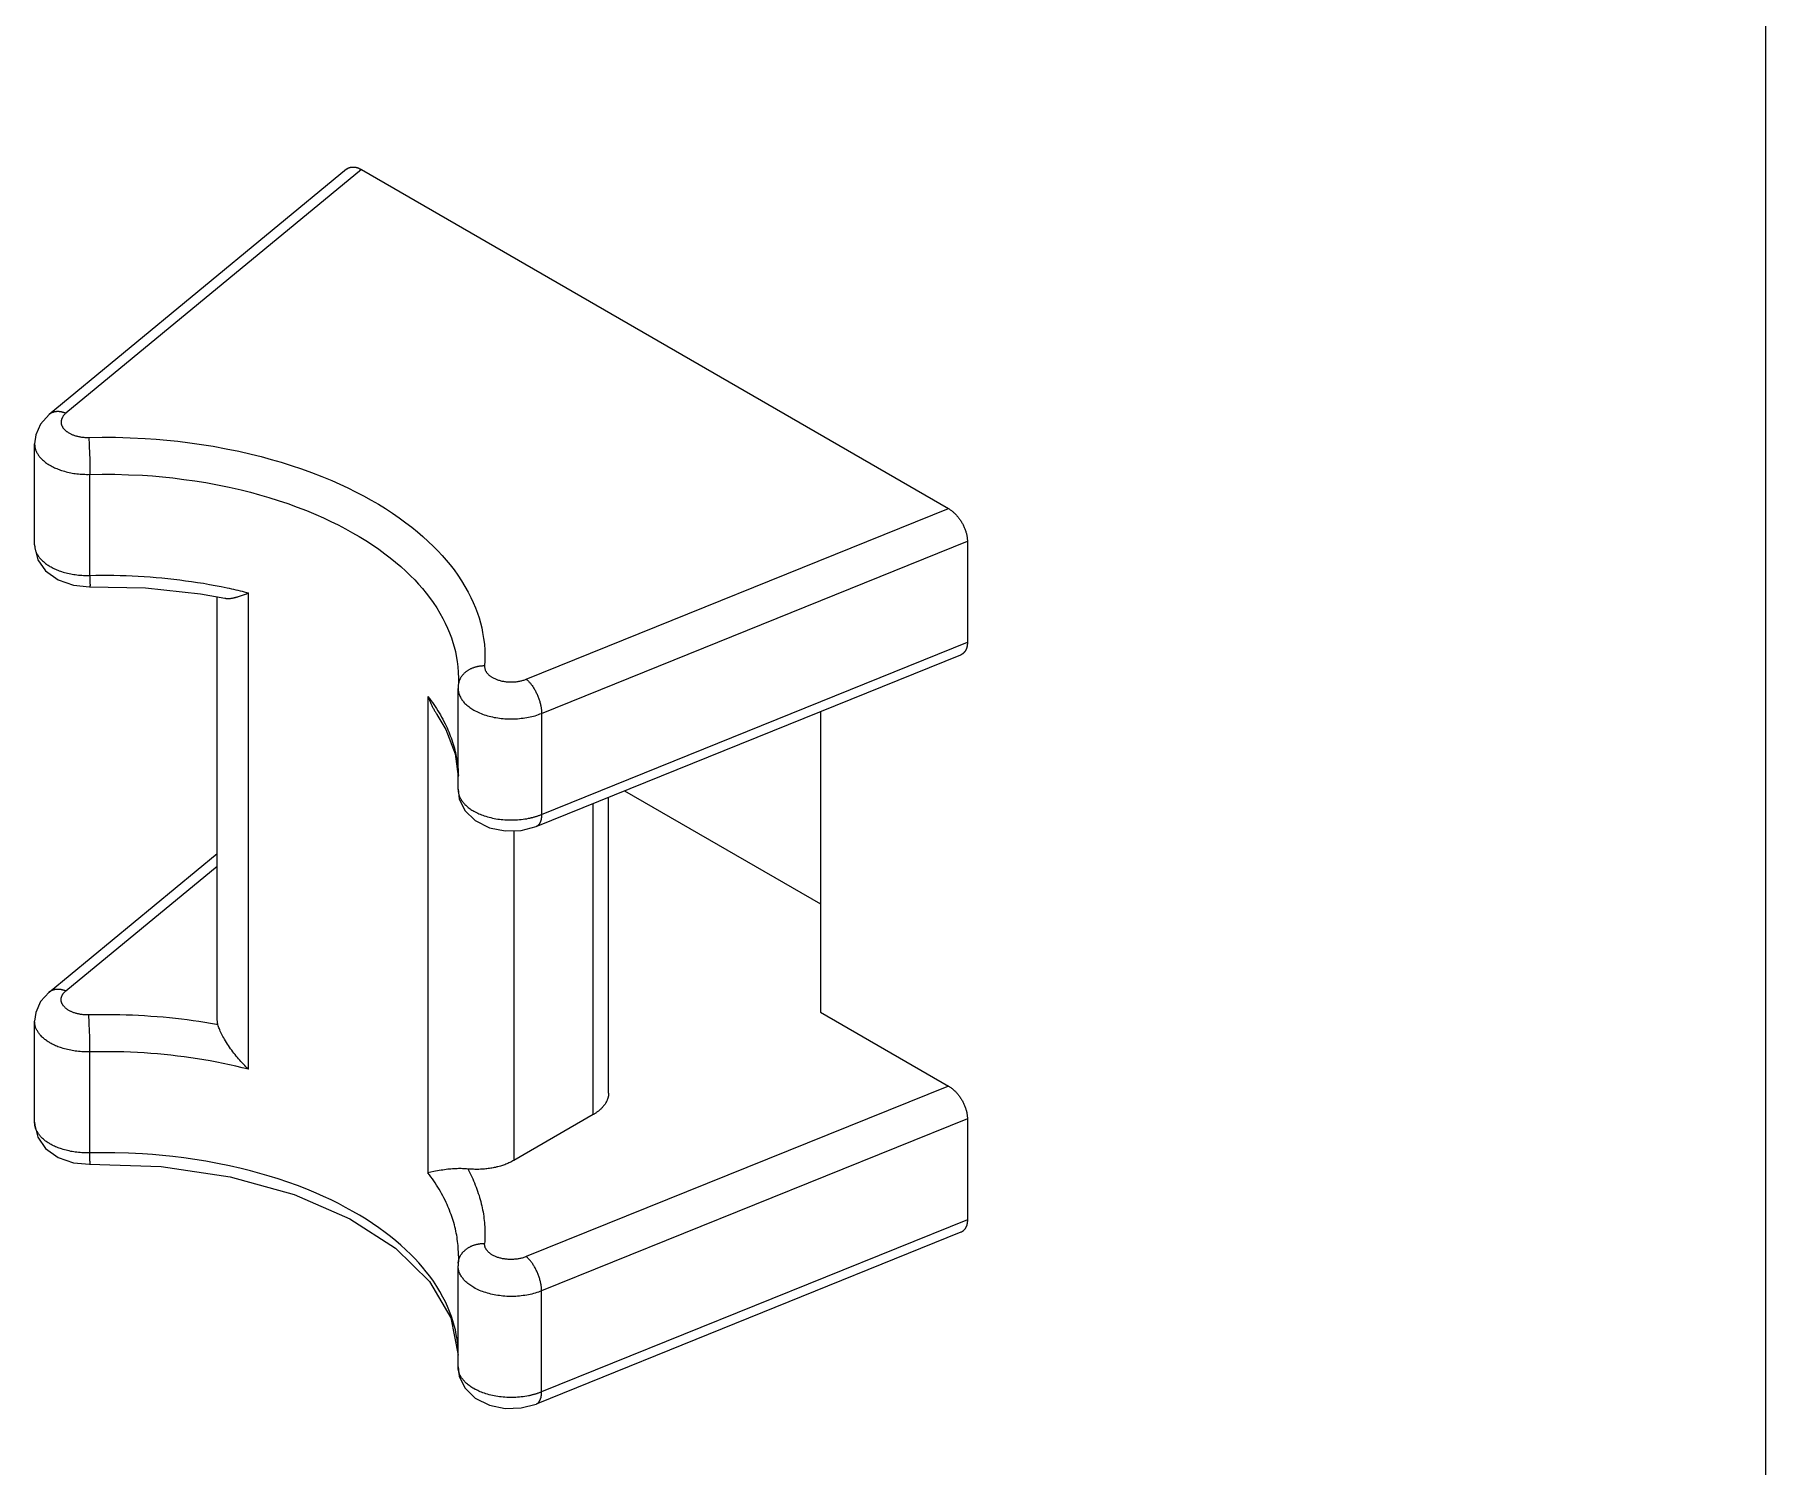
# Model space of a CAD drawing. Header units: inches. Extents: x 67578 to 72421, y -34894 to -31675.
# Drawn here: x 69173.33 to 69204.48, y -33320.59 to -33294.82 of the extents above; entities that cross this region are included whole.
import ezdxf

# ---------------------------------------------------------------- set-up
doc = ezdxf.new("R2010")
doc.units = ezdxf.units.IN
doc.header["$MEASUREMENT"] = 0

# ---------------------------------------------------------------- blocks, each defined once
blk = doc.blocks.new('ET200S')
at = {"lineweight": 0}
for p, q in [((42.288, 50.006), (42.288, -46.749)), ((26.237, 31.668), (22.87, 28.892)), ((26.405, 31.663), (23.061, 28.906)), ((26.405, 31.663), (33.045, 27.829)), ((22.774, 28.785), (22.72, 28.662)), ((22.87, 28.892), (22.774, 28.785)), ((22.72, 28.662), (22.707, 28.562)), ((22.707, 27.418), (22.707, 28.562)), ((23.333, 27.072), (23.333, 28.215)), ((28.27, 25.899), (33.045, 27.829)), ((22.707, 27.419), (22.708, 27.385)), ((28.442, 25.512), (33.26, 27.46)), ((33.26, 27.46), (33.26, 26.316)), ((22.708, 27.385), (22.744, 27.249)), ((22.744, 27.249), (22.832, 27.123)), ((22.832, 27.123), (22.972, 27.021)), ((22.972, 27.021), (23.146, 26.961)), ((23.332, 27.055), (23.331, 27.051)), ((23.331, 27.051), (23.331, 27.045)), ((23.331, 27.045), (23.331, 27.041)), ((23.146, 26.961), (23.327, 26.945)), ((23.327, 26.945), (23.961, 26.933)), ((23.961, 26.933), (24.582, 26.865)), ((24.582, 26.865), (24.86, 26.815)), ((24.772, 22.048), (24.772, 26.831)), ((25.128, 21.486), (25.128, 26.875)), ((28.442, 24.369), (33.26, 26.316)), ((28.383, 24.232), (33.185, 26.174)), ((27.501, 25.853), (27.499, 25.825)), ((27.502, 25.88), (27.501, 25.853)), ((27.502, 25.908), (27.502, 25.88)), ((27.157, 25.704), (27.157, 20.315)), ((27.499, 25.825), (27.498, 25.796)), ((27.498, 24.652), (27.498, 25.795)), ((27.259, 25.501), (27.36, 25.329)), ((31.599, 25.532), (31.599, 22.132)), ((27.36, 25.329), (27.466, 25.053)), ((27.466, 25.053), (27.498, 24.798)), ((27.498, 24.653), (27.512, 24.546)), ((27.512, 24.546), (27.575, 24.414)), ((29.025, 20.973), (29.025, 24.492)), ((29.201, 21.217), (29.201, 24.563)), ((29.382, 24.636), (31.599, 23.357)), ((27.575, 24.414), (27.691, 24.299)), ((27.691, 24.299), (27.852, 24.218)), ((27.852, 24.218), (28.031, 24.182)), ((28.031, 24.182), (28.211, 24.187)), ((28.129, 24.185), (28.129, 20.456)), ((28.211, 24.187), (28.383, 24.232)), ((22.87, 22.36), (24.772, 23.928)), ((23.061, 22.374), (24.772, 23.784)), ((22.87, 22.36), (22.774, 22.253)), ((22.72, 22.13), (22.707, 22.03)), ((22.774, 22.253), (22.72, 22.13)), ((31.599, 22.132), (33.045, 21.297)), ((22.707, 20.886), (22.707, 22.03)), ((24.78, 21.992), (24.764, 21.994)), ((24.78, 21.992), (24.772, 22.048)), ((23.333, 20.54), (23.333, 21.683)), ((33.045, 21.297), (28.27, 19.367)), ((29.025, 20.973), (28.129, 20.456)), ((22.707, 20.887), (22.708, 20.853)), ((22.708, 20.853), (22.744, 20.717)), ((33.26, 20.927), (28.442, 18.98)), ((33.26, 20.927), (33.26, 19.784)), ((22.744, 20.717), (22.832, 20.591)), ((22.832, 20.591), (22.972, 20.489)), ((22.972, 20.489), (23.146, 20.429)), ((23.146, 20.429), (23.327, 20.413)), ((23.327, 20.413), (24.138, 20.387)), ((23.331, 20.519), (23.332, 20.523)), ((23.331, 20.513), (23.331, 20.519)), ((23.331, 20.509), (23.331, 20.513)), ((24.138, 20.387), (24.921, 20.27)), ((24.921, 20.27), (25.643, 20.069)), ((25.643, 20.069), (26.274, 19.794)), ((26.274, 19.794), (26.79, 19.461)), ((33.26, 19.784), (28.442, 17.837)), ((33.185, 19.642), (28.383, 17.7)), ((26.79, 19.461), (27.174, 19.084)), ((27.499, 19.293), (27.498, 19.264)), ((27.498, 18.12), (27.498, 19.263)), ((27.501, 19.321), (27.499, 19.293)), ((27.502, 19.348), (27.501, 19.321)), ((27.502, 19.376), (27.502, 19.348)), ((27.174, 19.084), (27.416, 18.673)), ((27.416, 18.673), (27.498, 18.254)), ((27.498, 18.121), (27.512, 18.014)), ((27.512, 18.014), (27.575, 17.882)), ((27.575, 17.882), (27.691, 17.767)), ((27.691, 17.767), (27.852, 17.686)), ((27.852, 17.686), (28.031, 17.65)), ((28.031, 17.65), (28.211, 17.655)), ((28.211, 17.655), (28.383, 17.7))]:
    blk.add_line(p, q, dxfattribs=at)
for points in [[(26.238, 31.668), (26.24, 31.67), (26.242, 31.672), (26.244, 31.674), (26.247, 31.675), (26.249, 31.677), (26.252, 31.678), (26.254, 31.68), (26.256, 31.681), (26.259, 31.682), (26.261, 31.683), (26.264, 31.684), (26.267, 31.685), (26.269, 31.686), (26.272, 31.687), (26.274, 31.688), (26.277, 31.688), (26.28, 31.689), (26.283, 31.69), (26.285, 31.69), (26.288, 31.691), (26.291, 31.691), (26.294, 31.691), (26.296, 31.692), (26.299, 31.692), (26.302, 31.692), (26.305, 31.692), (26.308, 31.692), (26.31, 31.692), (26.313, 31.692), (26.316, 31.692), (26.319, 31.692), (26.322, 31.692), (26.325, 31.691), (26.329, 31.691), (26.333, 31.69), (26.337, 31.689), (26.341, 31.689), (26.344, 31.688), (26.348, 31.687), (26.352, 31.686), (26.356, 31.685), (26.359, 31.683), (26.363, 31.682), (26.367, 31.681), (26.37, 31.679), (26.374, 31.678), (26.377, 31.676), (26.381, 31.675), (26.384, 31.673), (26.388, 31.672), (26.391, 31.67), (26.395, 31.668), (26.398, 31.666), (26.401, 31.664), (26.405, 31.663)], [(23.061, 28.906), (23.057, 28.907), (23.053, 28.909), (23.049, 28.911), (23.045, 28.912), (23.041, 28.913), (23.037, 28.915), (23.032, 28.916), (23.028, 28.917), (23.024, 28.918), (23.02, 28.919), (23.015, 28.92), (23.011, 28.921), (23.007, 28.922), (23.002, 28.923), (22.998, 28.923), (22.994, 28.924), (22.989, 28.924), (22.985, 28.925), (22.981, 28.925), (22.976, 28.925), (22.972, 28.925), (22.967, 28.925), (22.964, 28.925), (22.96, 28.925), (22.957, 28.925), (22.953, 28.925), (22.95, 28.924), (22.946, 28.924), (22.943, 28.923), (22.94, 28.923), (22.936, 28.922), (22.933, 28.922), (22.929, 28.921), (22.926, 28.92), (22.923, 28.919), (22.919, 28.918), (22.916, 28.917), (22.913, 28.916), (22.909, 28.915), (22.906, 28.914), (22.903, 28.912), (22.9, 28.911), (22.897, 28.909), (22.894, 28.908), (22.891, 28.906), (22.888, 28.904), (22.885, 28.903), (22.882, 28.901), (22.879, 28.899), (22.876, 28.897), (22.873, 28.894), (22.871, 28.892)], [(23.061, 28.906), (23.057, 28.902), (23.053, 28.899), (23.05, 28.895), (23.046, 28.892), (23.042, 28.888), (23.039, 28.884), (23.035, 28.88), (23.032, 28.876), (23.029, 28.872), (23.026, 28.867), (23.023, 28.863), (23.021, 28.859), (23.019, 28.855), (23.017, 28.851), (23.015, 28.847), (23.014, 28.842), (23.012, 28.838), (23.011, 28.834), (23.01, 28.829), (23.009, 28.825), (23.008, 28.82), (23.008, 28.816), (23.007, 28.811), (23.007, 28.807), (23.007, 28.803), (23.007, 28.798), (23.008, 28.794), (23.009, 28.789), (23.009, 28.785), (23.01, 28.781), (23.012, 28.776), (23.013, 28.772), (23.015, 28.768), (23.016, 28.764), (23.018, 28.759), (23.021, 28.755), (23.023, 28.751), (23.026, 28.746), (23.028, 28.742), (23.031, 28.738), (23.034, 28.734), (23.037, 28.731), (23.041, 28.727), (23.044, 28.723), (23.048, 28.719), (23.053, 28.714), (23.058, 28.71), (23.062, 28.706), (23.067, 28.702), (23.072, 28.699), (23.078, 28.695), (23.083, 28.691), (23.088, 28.688), (23.094, 28.685), (23.101, 28.681), (23.108, 28.677), (23.115, 28.674), (23.122, 28.67), (23.13, 28.667), (23.137, 28.664), (23.144, 28.661), (23.152, 28.658), (23.16, 28.656), (23.168, 28.653), (23.177, 28.651), (23.185, 28.648), (23.194, 28.646), (23.202, 28.644), (23.211, 28.642), (23.22, 28.641), (23.228, 28.639), (23.237, 28.638), (23.246, 28.637), (23.255, 28.636), (23.265, 28.635), (23.274, 28.634), (23.283, 28.634), (23.292, 28.634), (23.301, 28.633), (23.311, 28.633)], [(23.311, 28.633), (23.471, 28.636), (23.622, 28.635), (23.79, 28.63), (23.958, 28.622), (24.081, 28.613), (24.204, 28.602), (24.327, 28.59), (24.462, 28.573), (24.595, 28.554), (24.729, 28.533), (24.873, 28.506), (25.016, 28.477), (25.158, 28.444), (25.272, 28.416), (25.385, 28.385), (25.497, 28.352), (25.609, 28.317), (25.725, 28.278), (25.841, 28.236), (25.955, 28.192), (26.069, 28.145), (26.16, 28.105), (26.25, 28.063), (26.339, 28.019), (26.428, 27.973), (26.515, 27.925), (26.596, 27.877), (26.676, 27.828), (26.755, 27.777), (26.832, 27.724), (26.908, 27.669), (26.973, 27.618), (27.038, 27.566), (27.1, 27.513), (27.161, 27.457), (27.221, 27.4), (27.27, 27.35), (27.318, 27.298), (27.364, 27.245), (27.409, 27.191), (27.452, 27.135), (27.495, 27.074), (27.537, 27.012), (27.576, 26.947), (27.613, 26.882), (27.642, 26.824), (27.67, 26.765), (27.695, 26.705), (27.717, 26.644), (27.735, 26.591), (27.751, 26.536), (27.765, 26.481), (27.776, 26.426), (27.787, 26.36), (27.795, 26.293), (27.8, 26.227), (27.802, 26.167), (27.802, 26.107), (27.798, 26.048)], [(23.32, 28.633), (23.322, 28.605), (23.323, 28.577), (23.325, 28.549), (23.326, 28.512), (23.328, 28.476), (23.329, 28.439), (23.33, 28.4), (23.331, 28.361), (23.332, 28.322), (23.332, 28.287), (23.332, 28.251), (23.333, 28.215)], [(22.707, 28.562), (22.707, 28.554), (22.708, 28.546), (22.709, 28.538), (22.71, 28.53), (22.711, 28.522), (22.713, 28.515), (22.715, 28.507), (22.717, 28.5), (22.719, 28.492), (22.722, 28.485), (22.725, 28.476), (22.729, 28.468), (22.733, 28.46), (22.738, 28.452), (22.742, 28.445), (22.747, 28.437), (22.752, 28.43), (22.758, 28.422), (22.763, 28.415), (22.769, 28.408), (22.775, 28.402), (22.781, 28.395), (22.789, 28.387), (22.797, 28.379), (22.806, 28.371), (22.814, 28.364), (22.823, 28.357), (22.832, 28.35), (22.842, 28.343), (22.851, 28.336), (22.861, 28.33), (22.87, 28.324), (22.88, 28.318), (22.893, 28.311), (22.906, 28.304), (22.919, 28.298), (22.932, 28.291), (22.945, 28.285), (22.958, 28.28), (22.972, 28.274), (22.985, 28.269), (22.999, 28.264), (23.012, 28.26), (23.029, 28.255), (23.046, 28.25), (23.063, 28.245), (23.08, 28.241), (23.098, 28.237), (23.115, 28.233), (23.132, 28.23), (23.15, 28.227), (23.167, 28.225), (23.185, 28.222), (23.204, 28.22), (23.222, 28.219), (23.24, 28.217), (23.259, 28.216), (23.277, 28.216), (23.296, 28.215), (23.314, 28.215)], [(23.314, 28.215), (23.473, 28.217), (23.614, 28.217), (23.77, 28.212), (23.926, 28.205), (24.041, 28.197), (24.155, 28.187), (24.27, 28.175), (24.395, 28.159), (24.519, 28.142), (24.643, 28.122), (24.777, 28.097), (24.91, 28.07), (25.043, 28.039), (25.148, 28.013), (25.253, 27.984), (25.358, 27.954), (25.462, 27.921), (25.57, 27.885), (25.678, 27.846), (25.784, 27.805), (25.89, 27.761), (25.975, 27.724), (26.059, 27.684), (26.142, 27.643), (26.224, 27.601), (26.305, 27.556), (26.38, 27.512), (26.455, 27.466), (26.528, 27.419), (26.6, 27.369), (26.67, 27.318), (26.731, 27.271), (26.791, 27.223), (26.849, 27.173), (26.906, 27.121), (26.961, 27.068), (27.007, 27.021), (27.052, 26.973), (27.095, 26.924), (27.136, 26.873), (27.176, 26.822), (27.217, 26.765), (27.256, 26.707), (27.292, 26.647), (27.326, 26.586), (27.353, 26.532), (27.379, 26.477), (27.402, 26.422), (27.423, 26.365), (27.44, 26.315), (27.454, 26.264), (27.467, 26.213), (27.478, 26.162), (27.488, 26.1), (27.496, 26.039), (27.5, 25.977), (27.502, 25.908)], [(33.045, 27.829), (33.052, 27.825), (33.059, 27.82), (33.066, 27.816), (33.072, 27.811), (33.079, 27.806), (33.086, 27.801), (33.092, 27.796), (33.098, 27.79), (33.104, 27.785), (33.11, 27.779), (33.116, 27.774), (33.122, 27.768), (33.128, 27.762), (33.135, 27.755), (33.141, 27.747), (33.148, 27.74), (33.154, 27.732), (33.16, 27.725), (33.166, 27.717), (33.171, 27.709), (33.177, 27.701), (33.182, 27.693), (33.188, 27.685), (33.193, 27.676), (33.198, 27.668), (33.203, 27.66), (33.207, 27.651), (33.212, 27.643), (33.216, 27.634), (33.22, 27.625), (33.224, 27.616), (33.228, 27.607), (33.232, 27.598), (33.235, 27.589), (33.238, 27.58), (33.241, 27.571), (33.244, 27.562), (33.246, 27.554), (33.248, 27.546), (33.25, 27.539), (33.252, 27.531), (33.254, 27.523), (33.255, 27.515), (33.257, 27.507), (33.258, 27.499), (33.259, 27.491), (33.259, 27.483), (33.26, 27.475), (33.26, 27.467), (33.26, 27.46)], [(22.707, 27.418), (22.707, 27.411), (22.708, 27.403), (22.709, 27.395), (22.71, 27.387), (22.711, 27.379), (22.713, 27.372), (22.715, 27.364), (22.717, 27.357), (22.719, 27.349), (22.722, 27.342), (22.725, 27.333), (22.729, 27.325), (22.733, 27.317), (22.738, 27.309), (22.742, 27.302), (22.747, 27.294), (22.752, 27.287), (22.758, 27.279), (22.763, 27.272), (22.769, 27.265), (22.775, 27.259), (22.781, 27.252), (22.789, 27.244), (22.797, 27.236), (22.806, 27.228), (22.814, 27.221), (22.823, 27.214), (22.832, 27.207), (22.842, 27.2), (22.851, 27.193), (22.861, 27.187), (22.87, 27.181), (22.88, 27.175), (22.893, 27.168), (22.905, 27.161), (22.918, 27.155), (22.931, 27.148), (22.945, 27.142), (22.958, 27.137), (22.971, 27.131), (22.985, 27.126), (22.999, 27.121), (23.012, 27.117), (23.029, 27.111), (23.046, 27.107), (23.063, 27.102), (23.08, 27.098), (23.097, 27.094), (23.115, 27.09), (23.132, 27.087), (23.149, 27.084), (23.167, 27.082), (23.185, 27.079), (23.204, 27.077), (23.222, 27.076), (23.24, 27.074), (23.259, 27.073), (23.277, 27.072), (23.296, 27.072), (23.314, 27.072), (23.333, 27.072)], [(23.331, 27.041), (23.33, 27.039), (23.33, 27.037), (23.33, 27.035), (23.33, 27.033), (23.33, 27.032), (23.33, 27.03), (23.33, 27.028), (23.33, 27.026), (23.33, 27.025), (23.33, 27.023), (23.33, 27.021), (23.33, 27.019), (23.33, 27.017), (23.33, 27.015), (23.33, 27.013), (23.33, 27.011), (23.33, 27.009), (23.33, 27.006), (23.33, 27.004), (23.331, 27.002), (23.331, 26.999), (23.331, 26.997), (23.331, 26.994), (23.332, 26.992), (23.332, 26.99), (23.332, 26.987)], [(23.333, 27.072), (23.333, 27.07), (23.332, 27.068), (23.332, 27.065), (23.332, 27.063), (23.332, 27.061), (23.332, 27.059), (23.332, 27.057), (23.332, 27.055)], [(23.333, 27.072), (23.401, 27.074), (23.469, 27.074), (23.537, 27.074), (23.605, 27.074), (23.674, 27.072), (23.742, 27.07), (23.81, 27.068), (23.878, 27.064), (23.946, 27.06), (24.013, 27.055), (24.081, 27.05), (24.148, 27.044), (24.215, 27.037), (24.282, 27.03), (24.349, 27.022), (24.416, 27.013), (24.483, 27.004), (24.549, 26.994), (24.617, 26.983), (24.684, 26.971), (24.751, 26.959), (24.817, 26.946), (24.884, 26.932)], [(23.332, 26.987), (23.333, 26.978), (23.334, 26.975), (23.334, 26.973), (23.334, 26.971), (23.334, 26.969), (23.335, 26.968), (23.335, 26.966), (23.335, 26.965), (23.335, 26.963), (23.335, 26.962), (23.335, 26.961), (23.335, 26.959), (23.335, 26.958), (23.335, 26.957), (23.335, 26.956), (23.335, 26.955), (23.335, 26.954), (23.335, 26.953), (23.335, 26.953), (23.334, 26.952), (23.334, 26.952), (23.334, 26.951), (23.334, 26.951), (23.334, 26.951), (23.333, 26.95), (23.333, 26.95), (23.333, 26.95), (23.333, 26.949), (23.332, 26.949), (23.332, 26.949), (23.331, 26.949), (23.331, 26.949), (23.331, 26.949), (23.33, 26.949), (23.33, 26.949), (23.329, 26.95)], [(24.86, 26.815), (24.865, 26.814), (24.87, 26.813), (24.875, 26.812), (24.88, 26.812), (24.885, 26.812), (24.89, 26.812), (24.895, 26.812), (24.9, 26.812), (24.905, 26.812), (24.91, 26.812), (24.915, 26.812), (24.92, 26.813), (24.925, 26.813), (24.932, 26.814), (24.94, 26.816), (24.947, 26.817), (24.955, 26.818), (24.963, 26.82), (24.97, 26.821), (24.978, 26.823), (24.985, 26.825), (24.992, 26.827), (25, 26.829), (25.007, 26.831), (25.015, 26.833), (25.026, 26.837), (25.038, 26.841), (25.049, 26.845), (25.06, 26.849), (25.072, 26.853), (25.083, 26.857), (25.094, 26.861), (25.106, 26.866), (25.117, 26.87), (25.128, 26.875)], [(24.884, 26.932), (24.908, 26.927), (24.933, 26.922), (24.957, 26.916), (24.982, 26.911), (25.006, 26.905), (25.031, 26.899), (25.055, 26.893), (25.079, 26.887), (25.104, 26.881), (25.128, 26.875)], [(33.26, 26.316), (33.26, 26.313), (33.26, 26.309), (33.26, 26.306), (33.26, 26.302), (33.26, 26.299), (33.26, 26.295), (33.259, 26.291), (33.259, 26.288), (33.258, 26.284), (33.258, 26.281), (33.257, 26.277), (33.257, 26.274), (33.256, 26.27), (33.255, 26.267), (33.255, 26.263), (33.254, 26.26), (33.253, 26.256), (33.252, 26.253), (33.251, 26.249), (33.25, 26.246), (33.248, 26.243), (33.247, 26.239), (33.246, 26.236), (33.244, 26.233), (33.243, 26.23), (33.242, 26.228), (33.24, 26.225), (33.239, 26.223), (33.238, 26.221), (33.236, 26.218), (33.235, 26.216), (33.233, 26.214), (33.232, 26.211), (33.23, 26.209), (33.228, 26.207), (33.227, 26.205), (33.225, 26.203), (33.223, 26.201), (33.221, 26.199), (33.219, 26.197), (33.217, 26.195), (33.215, 26.193), (33.213, 26.191), (33.211, 26.189), (33.209, 26.188), (33.207, 26.186), (33.205, 26.184), (33.203, 26.183), (33.2, 26.181), (33.198, 26.18), (33.196, 26.179), (33.193, 26.177), (33.191, 26.176), (33.188, 26.175), (33.186, 26.174)], [(27.798, 26.048), (27.791, 26.048), (27.784, 26.048), (27.777, 26.048), (27.769, 26.047), (27.762, 26.047), (27.755, 26.046), (27.748, 26.046), (27.74, 26.045), (27.733, 26.044), (27.726, 26.042), (27.719, 26.041), (27.712, 26.039), (27.705, 26.038), (27.698, 26.036), (27.691, 26.034), (27.684, 26.032), (27.677, 26.03), (27.671, 26.028), (27.664, 26.025), (27.658, 26.023), (27.651, 26.02), (27.645, 26.017), (27.639, 26.014), (27.633, 26.011), (27.627, 26.008), (27.621, 26.004), (27.615, 26.001), (27.609, 25.997), (27.603, 25.993), (27.597, 25.99), (27.592, 25.985), (27.586, 25.981), (27.582, 25.977), (27.577, 25.974), (27.573, 25.97), (27.568, 25.965), (27.564, 25.961), (27.56, 25.957), (27.556, 25.953), (27.552, 25.948), (27.548, 25.943), (27.544, 25.939), (27.54, 25.934), (27.537, 25.929), (27.534, 25.924), (27.53, 25.919), (27.527, 25.914), (27.524, 25.909), (27.521, 25.903), (27.519, 25.898), (27.516, 25.893), (27.514, 25.887), (27.512, 25.882), (27.51, 25.876), (27.508, 25.871), (27.506, 25.865), (27.505, 25.859), (27.504, 25.854), (27.502, 25.848), (27.501, 25.842), (27.5, 25.836), (27.5, 25.831), (27.499, 25.825)], [(27.798, 26.048), (27.798, 26.043), (27.798, 26.038), (27.798, 26.033), (27.799, 26.028), (27.8, 26.023), (27.801, 26.019), (27.802, 26.014), (27.803, 26.009), (27.805, 26.004), (27.806, 26), (27.809, 25.995), (27.811, 25.99), (27.814, 25.985), (27.817, 25.981), (27.82, 25.976), (27.823, 25.972), (27.826, 25.967), (27.83, 25.963), (27.833, 25.959), (27.837, 25.955), (27.842, 25.95), (27.847, 25.946), (27.852, 25.941), (27.858, 25.937), (27.864, 25.932), (27.869, 25.928), (27.875, 25.924), (27.881, 25.921), (27.887, 25.917), (27.895, 25.913), (27.903, 25.909), (27.912, 25.905), (27.92, 25.901), (27.928, 25.898), (27.937, 25.894), (27.945, 25.891), (27.954, 25.889), (27.963, 25.886), (27.973, 25.883), (27.983, 25.881), (27.992, 25.878), (28.002, 25.876), (28.012, 25.875), (28.022, 25.873), (28.032, 25.872), (28.042, 25.87), (28.052, 25.869), (28.063, 25.868), (28.073, 25.868), (28.083, 25.867), (28.094, 25.867), (28.104, 25.867), (28.114, 25.868), (28.125, 25.868), (28.135, 25.869), (28.145, 25.869), (28.156, 25.87), (28.166, 25.872), (28.176, 25.873), (28.186, 25.875), (28.196, 25.877), (28.206, 25.879), (28.215, 25.881), (28.224, 25.883), (28.234, 25.886), (28.243, 25.889), (28.252, 25.892), (28.261, 25.895), (28.27, 25.899)], [(28.27, 25.899), (28.276, 25.893), (28.283, 25.888), (28.288, 25.882), (28.294, 25.876), (28.3, 25.87), (28.305, 25.864), (28.311, 25.858), (28.316, 25.852), (28.321, 25.845), (28.326, 25.839), (28.331, 25.832), (28.336, 25.826), (28.342, 25.817), (28.348, 25.808), (28.353, 25.8), (28.359, 25.791), (28.364, 25.782), (28.369, 25.773), (28.374, 25.764), (28.379, 25.755), (28.383, 25.745), (28.388, 25.736), (28.392, 25.727), (28.396, 25.717), (28.4, 25.707), (28.404, 25.697), (28.408, 25.687), (28.411, 25.677), (28.415, 25.667), (28.418, 25.657), (28.421, 25.647), (28.424, 25.637), (28.427, 25.627), (28.429, 25.616), (28.431, 25.608), (28.433, 25.599), (28.435, 25.59), (28.436, 25.582), (28.438, 25.573), (28.439, 25.564), (28.44, 25.556), (28.441, 25.547), (28.441, 25.538), (28.442, 25.529), (28.442, 25.521), (28.442, 25.512)], [(27.157, 25.704), (27.174, 25.681), (27.191, 25.659), (27.207, 25.636), (27.223, 25.613), (27.239, 25.59), (27.254, 25.566), (27.269, 25.542), (27.283, 25.518), (27.298, 25.494), (27.312, 25.47), (27.325, 25.445), (27.338, 25.42), (27.351, 25.395), (27.363, 25.37), (27.373, 25.347), (27.383, 25.325), (27.392, 25.302), (27.402, 25.28), (27.41, 25.257), (27.419, 25.234), (27.427, 25.211), (27.435, 25.187), (27.442, 25.164), (27.449, 25.141), (27.456, 25.117), (27.462, 25.093), (27.467, 25.069), (27.473, 25.045), (27.478, 25.021), (27.482, 24.998), (27.486, 24.974), (27.489, 24.951), (27.492, 24.927), (27.495, 24.903), (27.497, 24.88), (27.499, 24.856), (27.5, 24.832), (27.501, 24.808)], [(27.157, 25.704), (27.16, 25.695), (27.163, 25.686), (27.167, 25.677), (27.17, 25.668), (27.174, 25.66), (27.177, 25.651), (27.181, 25.642), (27.185, 25.634), (27.189, 25.625), (27.193, 25.617), (27.197, 25.608), (27.201, 25.6), (27.205, 25.591), (27.21, 25.583), (27.214, 25.575), (27.219, 25.566), (27.223, 25.558), (27.228, 25.55), (27.233, 25.542), (27.238, 25.533), (27.243, 25.525), (27.248, 25.517), (27.253, 25.509), (27.259, 25.501)], [(27.498, 25.795), (27.498, 25.793), (27.498, 25.79), (27.498, 25.787), (27.498, 25.785), (27.499, 25.782), (27.499, 25.779), (27.499, 25.777), (27.499, 25.774), (27.5, 25.771), (27.5, 25.769), (27.5, 25.766), (27.501, 25.764), (27.501, 25.761), (27.502, 25.758), (27.502, 25.756), (27.503, 25.753), (27.503, 25.75), (27.504, 25.748), (27.505, 25.745), (27.505, 25.743), (27.506, 25.74), (27.507, 25.737), (27.508, 25.735), (27.508, 25.732), (27.509, 25.73), (27.51, 25.727), (27.511, 25.725), (27.512, 25.722), (27.513, 25.72), (27.514, 25.717), (27.515, 25.715)], [(27.515, 25.715), (27.519, 25.705), (27.524, 25.695), (27.529, 25.685), (27.535, 25.676), (27.541, 25.667), (27.547, 25.658), (27.554, 25.65), (27.561, 25.641), (27.568, 25.633), (27.576, 25.625), (27.586, 25.615), (27.596, 25.606), (27.607, 25.597), (27.618, 25.588), (27.629, 25.579), (27.641, 25.571), (27.652, 25.564), (27.664, 25.556), (27.677, 25.549), (27.693, 25.54), (27.709, 25.532), (27.725, 25.524), (27.742, 25.517), (27.759, 25.51), (27.776, 25.503), (27.793, 25.497), (27.81, 25.492), (27.829, 25.486), (27.848, 25.481), (27.868, 25.476), (27.887, 25.471), (27.906, 25.467), (27.926, 25.464), (27.946, 25.46), (27.965, 25.458), (27.986, 25.455), (28.007, 25.453), (28.027, 25.452), (28.048, 25.45), (28.069, 25.45), (28.09, 25.449), (28.11, 25.449), (28.131, 25.45), (28.152, 25.45), (28.172, 25.452), (28.193, 25.453), (28.213, 25.456), (28.233, 25.458), (28.254, 25.461), (28.274, 25.464), (28.294, 25.468), (28.313, 25.472), (28.332, 25.476), (28.351, 25.481), (28.369, 25.486), (28.388, 25.492), (28.406, 25.498), (28.424, 25.505), (28.442, 25.512)], [(28.442, 25.512), (28.442, 24.365), (28.442, 24.361), (28.442, 24.358), (28.442, 24.354), (28.442, 24.35), (28.442, 24.347), (28.441, 24.343), (28.441, 24.339), (28.441, 24.336), (28.44, 24.332), (28.44, 24.329), (28.439, 24.325), (28.439, 24.321), (28.438, 24.318), (28.437, 24.314), (28.437, 24.311), (28.436, 24.307), (28.435, 24.303), (28.434, 24.3), (28.433, 24.296), (28.432, 24.293), (28.43, 24.289), (28.429, 24.286), (28.428, 24.284), (28.427, 24.281), (28.426, 24.279), (28.425, 24.277), (28.424, 24.275), (28.423, 24.273), (28.422, 24.271), (28.421, 24.269), (28.42, 24.267), (28.419, 24.265), (28.418, 24.263), (28.416, 24.261), (28.415, 24.259), (28.414, 24.257), (28.412, 24.255), (28.411, 24.253), (28.409, 24.251), (28.408, 24.25), (28.406, 24.248), (28.404, 24.246), (28.403, 24.245), (28.401, 24.243), (28.399, 24.242), (28.398, 24.241), (28.396, 24.239), (28.394, 24.238), (28.392, 24.237), (28.39, 24.236), (28.388, 24.235), (28.386, 24.234), (28.384, 24.233), (28.383, 24.233)], [(27.498, 24.652), (27.498, 24.643), (27.499, 24.634), (27.5, 24.625), (27.502, 24.616), (27.504, 24.607), (27.506, 24.598), (27.508, 24.589), (27.511, 24.58), (27.515, 24.571), (27.519, 24.562), (27.523, 24.554), (27.528, 24.545), (27.533, 24.536), (27.538, 24.528), (27.544, 24.52), (27.55, 24.512), (27.556, 24.504), (27.562, 24.497), (27.569, 24.489), (27.576, 24.482), (27.585, 24.473), (27.594, 24.465), (27.603, 24.456), (27.613, 24.448), (27.623, 24.441), (27.634, 24.433), (27.644, 24.426), (27.655, 24.419), (27.666, 24.412), (27.677, 24.406), (27.691, 24.398), (27.705, 24.391), (27.72, 24.384), (27.734, 24.377), (27.749, 24.371), (27.764, 24.365), (27.779, 24.359), (27.794, 24.354), (27.81, 24.349), (27.829, 24.343), (27.848, 24.338), (27.867, 24.333), (27.887, 24.328), (27.906, 24.324), (27.926, 24.321), (27.946, 24.317), (27.965, 24.315), (27.986, 24.312), (28.006, 24.31), (28.027, 24.308), (28.048, 24.307), (28.069, 24.306), (28.089, 24.306), (28.11, 24.306), (28.131, 24.307), (28.151, 24.307), (28.172, 24.309), (28.192, 24.31), (28.213, 24.312), (28.233, 24.315), (28.253, 24.318), (28.274, 24.321), (28.294, 24.325)], [(28.294, 24.325), (28.301, 24.326), (28.308, 24.328), (28.316, 24.33), (28.323, 24.331), (28.33, 24.333), (28.337, 24.335), (28.344, 24.336), (28.351, 24.338), (28.359, 24.34), (28.366, 24.342), (28.373, 24.344), (28.38, 24.347), (28.387, 24.349), (28.394, 24.351), (28.401, 24.353), (28.408, 24.356), (28.415, 24.358), (28.422, 24.361), (28.429, 24.363), (28.435, 24.366), (28.442, 24.369)], [(22.871, 22.36), (22.873, 22.362), (22.876, 22.365), (22.879, 22.367), (22.882, 22.369), (22.885, 22.371), (22.888, 22.372), (22.891, 22.374), (22.894, 22.376), (22.897, 22.377), (22.9, 22.379), (22.903, 22.38), (22.906, 22.382), (22.909, 22.383), (22.913, 22.384), (22.916, 22.385), (22.919, 22.386), (22.923, 22.387), (22.926, 22.388), (22.929, 22.389), (22.933, 22.39), (22.936, 22.39), (22.94, 22.391), (22.943, 22.391), (22.946, 22.392), (22.95, 22.392), (22.953, 22.393), (22.957, 22.393), (22.96, 22.393), (22.964, 22.393), (22.967, 22.393), (22.972, 22.393), (22.976, 22.393), (22.981, 22.393), (22.985, 22.393), (22.989, 22.392), (22.994, 22.392), (22.998, 22.391), (23.002, 22.391), (23.007, 22.39), (23.011, 22.389), (23.015, 22.388), (23.02, 22.387), (23.024, 22.386), (23.028, 22.385), (23.032, 22.384), (23.037, 22.383), (23.041, 22.381), (23.045, 22.38), (23.049, 22.378), (23.053, 22.377), (23.057, 22.375), (23.061, 22.374)], [(23.39, 22.103), (23.311, 22.101), (23.301, 22.101), (23.292, 22.101), (23.283, 22.102), (23.274, 22.102), (23.264, 22.103), (23.255, 22.104), (23.246, 22.105), (23.237, 22.106), (23.228, 22.107), (23.219, 22.109), (23.211, 22.11), (23.202, 22.112), (23.194, 22.114), (23.185, 22.116), (23.176, 22.119), (23.168, 22.121), (23.16, 22.124), (23.152, 22.126), (23.144, 22.129), (23.137, 22.132), (23.129, 22.135), (23.122, 22.138), (23.115, 22.141), (23.108, 22.145), (23.101, 22.149), (23.094, 22.153), (23.088, 22.156), (23.083, 22.159), (23.078, 22.163), (23.072, 22.167), (23.067, 22.17), (23.063, 22.174), (23.058, 22.178), (23.053, 22.182), (23.048, 22.187), (23.044, 22.191), (23.041, 22.195), (23.037, 22.199), (23.034, 22.202), (23.031, 22.206), (23.028, 22.21), (23.026, 22.214), (23.023, 22.218), (23.021, 22.223), (23.018, 22.227), (23.016, 22.232), (23.015, 22.236), (23.013, 22.24), (23.012, 22.244), (23.01, 22.249), (23.009, 22.253), (23.009, 22.257), (23.008, 22.262), (23.007, 22.266), (23.007, 22.271), (23.007, 22.275), (23.007, 22.279), (23.008, 22.284), (23.008, 22.288), (23.009, 22.293), (23.01, 22.297), (23.011, 22.302), (23.012, 22.306), (23.014, 22.31), (23.015, 22.315), (23.017, 22.319), (23.019, 22.323), (23.021, 22.327), (23.023, 22.331), (23.026, 22.335), (23.029, 22.34), (23.032, 22.344), (23.035, 22.348), (23.039, 22.352), (23.042, 22.356), (23.046, 22.36), (23.05, 22.363), (23.053, 22.367), (23.057, 22.37), (23.061, 22.374)], [(23.333, 21.683), (23.314, 21.683), (23.296, 21.683), (23.277, 21.684), (23.259, 21.684), (23.24, 21.685), (23.222, 21.687), (23.204, 21.688), (23.185, 21.69), (23.167, 21.693), (23.149, 21.695), (23.132, 21.698), (23.115, 21.701), (23.097, 21.705), (23.08, 21.709), (23.063, 21.713), (23.046, 21.718), (23.029, 21.723), (23.012, 21.728), (22.999, 21.732), (22.985, 21.737), (22.971, 21.742), (22.958, 21.748), (22.945, 21.753), (22.931, 21.759), (22.918, 21.766), (22.905, 21.772), (22.893, 21.779), (22.88, 21.786), (22.87, 21.792), (22.861, 21.798), (22.851, 21.804), (22.842, 21.811), (22.832, 21.818), (22.823, 21.825), (22.814, 21.832), (22.806, 21.839), (22.797, 21.847), (22.789, 21.855), (22.781, 21.863), (22.775, 21.87), (22.769, 21.876), (22.763, 21.883), (22.758, 21.89), (22.752, 21.898), (22.747, 21.905), (22.742, 21.913), (22.738, 21.92), (22.733, 21.928), (22.729, 21.936), (22.725, 21.944), (22.722, 21.953), (22.719, 21.96), (22.717, 21.968), (22.715, 21.975), (22.713, 21.983), (22.711, 21.991), (22.71, 21.998), (22.709, 22.006), (22.708, 22.014), (22.707, 22.022), (22.707, 22.03)], [(23.333, 21.683), (23.332, 21.719), (23.332, 21.755), (23.332, 21.79), (23.331, 21.829), (23.33, 21.868), (23.329, 21.907), (23.328, 21.944), (23.326, 21.98), (23.325, 22.017), (23.323, 22.045), (23.322, 22.073), (23.32, 22.101)], [(24.764, 21.994), (24.698, 22.006), (24.632, 22.016), (24.566, 22.026), (24.5, 22.036), (24.434, 22.045), (24.368, 22.053), (24.301, 22.06), (24.232, 22.068), (24.162, 22.074), (24.092, 22.08), (24.022, 22.085), (23.952, 22.09), (23.882, 22.094), (23.813, 22.097), (23.742, 22.1), (23.672, 22.102), (23.601, 22.103), (23.531, 22.104), (23.461, 22.104), (23.39, 22.103)], [(25.128, 21.486), (25.113, 21.5), (25.098, 21.515), (25.084, 21.529), (25.07, 21.544), (25.056, 21.559), (25.042, 21.574), (25.028, 21.589), (25.015, 21.604), (25.001, 21.62), (24.988, 21.636), (24.975, 21.652), (24.962, 21.669), (24.949, 21.685), (24.937, 21.702), (24.925, 21.719), (24.912, 21.736), (24.9, 21.754), (24.889, 21.772), (24.877, 21.789), (24.866, 21.807), (24.855, 21.826), (24.847, 21.841), (24.838, 21.856), (24.83, 21.872), (24.822, 21.887), (24.814, 21.903), (24.807, 21.919), (24.802, 21.931), (24.797, 21.943), (24.792, 21.955), (24.788, 21.967), (24.783, 21.979), (24.78, 21.992)], [(25.128, 21.486), (25.056, 21.504), (24.984, 21.521), (24.912, 21.537), (24.84, 21.553), (24.768, 21.567), (24.695, 21.58), (24.622, 21.593), (24.549, 21.605), (24.474, 21.616), (24.399, 21.627), (24.324, 21.636), (24.249, 21.645), (24.173, 21.653), (24.098, 21.66), (24.022, 21.666), (23.946, 21.671), (23.87, 21.676), (23.793, 21.679), (23.716, 21.682), (23.639, 21.684), (23.563, 21.685), (23.486, 21.685), (23.409, 21.685), (23.333, 21.683)], [(29.2, 21.217), (29.2, 21.212), (29.2, 21.207), (29.2, 21.202), (29.199, 21.197), (29.199, 21.192), (29.198, 21.187), (29.198, 21.182), (29.197, 21.177), (29.196, 21.173), (29.194, 21.168), (29.193, 21.162), (29.192, 21.157), (29.19, 21.152), (29.188, 21.147), (29.186, 21.142), (29.184, 21.136), (29.182, 21.131), (29.18, 21.126), (29.177, 21.121), (29.175, 21.117), (29.172, 21.112), (29.169, 21.107), (29.167, 21.102), (29.164, 21.098), (29.161, 21.093), (29.157, 21.088), (29.154, 21.084), (29.151, 21.079), (29.148, 21.075), (29.144, 21.071), (29.141, 21.066), (29.137, 21.062), (29.132, 21.057), (29.127, 21.051), (29.122, 21.046), (29.117, 21.041), (29.112, 21.036), (29.107, 21.031), (29.101, 21.026), (29.096, 21.022), (29.09, 21.017), (29.085, 21.013), (29.079, 21.008), (29.073, 21.004), (29.067, 21), (29.061, 20.996), (29.056, 20.991), (29.05, 20.988), (29.043, 20.984), (29.037, 20.98), (29.031, 20.976), (29.025, 20.973)], [(33.045, 21.297), (33.052, 21.293), (33.059, 21.288), (33.066, 21.284), (33.072, 21.279), (33.079, 21.274), (33.086, 21.269), (33.092, 21.264), (33.098, 21.258), (33.104, 21.253), (33.11, 21.247), (33.116, 21.242), (33.122, 21.236), (33.128, 21.23), (33.135, 21.223), (33.141, 21.215), (33.148, 21.208), (33.154, 21.2), (33.16, 21.193), (33.166, 21.185), (33.171, 21.177), (33.177, 21.169), (33.182, 21.161), (33.188, 21.153), (33.193, 21.144), (33.198, 21.136), (33.203, 21.128), (33.207, 21.119), (33.212, 21.11), (33.216, 21.102), (33.22, 21.093), (33.224, 21.084), (33.228, 21.075), (33.232, 21.066), (33.235, 21.057), (33.238, 21.048), (33.241, 21.039), (33.244, 21.03), (33.246, 21.022), (33.248, 21.014), (33.25, 21.007), (33.252, 20.999), (33.254, 20.991), (33.255, 20.983), (33.257, 20.975), (33.258, 20.967), (33.259, 20.959), (33.259, 20.951), (33.26, 20.943), (33.26, 20.935), (33.26, 20.927)], [(23.314, 20.54), (23.296, 20.54), (23.277, 20.54), (23.259, 20.541), (23.24, 20.542), (23.222, 20.544), (23.204, 20.545), (23.185, 20.547), (23.167, 20.55), (23.15, 20.552), (23.132, 20.555), (23.115, 20.558), (23.098, 20.562), (23.08, 20.566), (23.063, 20.57), (23.046, 20.574), (23.029, 20.579), (23.012, 20.585), (22.999, 20.589), (22.985, 20.594), (22.972, 20.599), (22.958, 20.605), (22.945, 20.61), (22.932, 20.616), (22.919, 20.622), (22.906, 20.629), (22.893, 20.636), (22.88, 20.643), (22.87, 20.649), (22.861, 20.655), (22.851, 20.661), (22.842, 20.668), (22.832, 20.674), (22.823, 20.681), (22.814, 20.689), (22.806, 20.696), (22.797, 20.704), (22.789, 20.712), (22.781, 20.72), (22.775, 20.727), (22.769, 20.733), (22.763, 20.74), (22.758, 20.747), (22.752, 20.755), (22.747, 20.762), (22.742, 20.77), (22.738, 20.777), (22.733, 20.785), (22.729, 20.793), (22.725, 20.801), (22.722, 20.81), (22.719, 20.817), (22.717, 20.824), (22.715, 20.832), (22.713, 20.84), (22.711, 20.847), (22.71, 20.855), (22.709, 20.863), (22.708, 20.871), (22.707, 20.879), (22.707, 20.886)], [(27.499, 18.321), (27.495, 18.377), (27.487, 18.432), (27.478, 18.487), (27.467, 18.538), (27.454, 18.589), (27.44, 18.64), (27.423, 18.69), (27.402, 18.746), (27.379, 18.802), (27.354, 18.856), (27.326, 18.91), (27.292, 18.971), (27.256, 19.031), (27.218, 19.089), (27.177, 19.145), (27.137, 19.197), (27.096, 19.247), (27.053, 19.297), (27.008, 19.345), (26.963, 19.391), (26.908, 19.445), (26.851, 19.496), (26.793, 19.546), (26.733, 19.594), (26.672, 19.641), (26.602, 19.693), (26.53, 19.742), (26.457, 19.79), (26.383, 19.835), (26.307, 19.879), (26.226, 19.924), (26.144, 19.967), (26.061, 20.008), (25.977, 20.047), (25.893, 20.085), (25.787, 20.129), (25.68, 20.17), (25.572, 20.209), (25.464, 20.246), (25.36, 20.278), (25.255, 20.309), (25.15, 20.337), (25.044, 20.364), (24.912, 20.394), (24.778, 20.422), (24.644, 20.446), (24.52, 20.466), (24.395, 20.484), (24.27, 20.499), (24.155, 20.511), (24.041, 20.521), (23.926, 20.529), (23.77, 20.537), (23.613, 20.542), (23.473, 20.542), (23.314, 20.54)], [(23.329, 20.418), (23.33, 20.417), (23.33, 20.417), (23.331, 20.417), (23.331, 20.417), (23.331, 20.417), (23.332, 20.417), (23.332, 20.417), (23.333, 20.417), (23.333, 20.418), (23.333, 20.418), (23.333, 20.418), (23.334, 20.418), (23.334, 20.419), (23.334, 20.419), (23.334, 20.42), (23.334, 20.42), (23.335, 20.421), (23.335, 20.421), (23.335, 20.422), (23.335, 20.423), (23.335, 20.424), (23.335, 20.425), (23.335, 20.426), (23.335, 20.427), (23.335, 20.429), (23.335, 20.43), (23.335, 20.431), (23.335, 20.433), (23.335, 20.434), (23.335, 20.436), (23.334, 20.437), (23.334, 20.439), (23.334, 20.441), (23.334, 20.443), (23.333, 20.446), (23.332, 20.455)], [(23.332, 20.455), (23.332, 20.457), (23.332, 20.46), (23.331, 20.462), (23.331, 20.465), (23.331, 20.467), (23.331, 20.47), (23.33, 20.472), (23.33, 20.474), (23.33, 20.477), (23.33, 20.479), (23.33, 20.481), (23.33, 20.483), (23.33, 20.485), (23.33, 20.487), (23.33, 20.489), (23.33, 20.491), (23.33, 20.493), (23.33, 20.494), (23.33, 20.496), (23.33, 20.498), (23.33, 20.5), (23.33, 20.501), (23.33, 20.503), (23.33, 20.505), (23.33, 20.507), (23.331, 20.509)], [(23.332, 20.523), (23.332, 20.525), (23.332, 20.527), (23.332, 20.529), (23.332, 20.531), (23.332, 20.533), (23.332, 20.536), (23.333, 20.538), (23.333, 20.54)], [(28.129, 20.456), (28.118, 20.449), (28.107, 20.443), (28.096, 20.437), (28.084, 20.432), (28.073, 20.427), (28.061, 20.421), (28.049, 20.417), (28.037, 20.412), (28.025, 20.407), (28.013, 20.403), (28.001, 20.399), (27.989, 20.395), (27.977, 20.392), (27.963, 20.388), (27.949, 20.384), (27.936, 20.381), (27.922, 20.377), (27.908, 20.374), (27.894, 20.372), (27.881, 20.369), (27.867, 20.367), (27.853, 20.365), (27.839, 20.363), (27.825, 20.361), (27.811, 20.359), (27.797, 20.358), (27.781, 20.357), (27.765, 20.356), (27.75, 20.355), (27.734, 20.354), (27.718, 20.354), (27.702, 20.354), (27.687, 20.354), (27.671, 20.355), (27.655, 20.355), (27.639, 20.356), (27.624, 20.357), (27.593, 20.36)], [(27.593, 20.36), (27.578, 20.361), (27.563, 20.362), (27.548, 20.362), (27.533, 20.363), (27.518, 20.363), (27.503, 20.363), (27.486, 20.362), (27.468, 20.362), (27.451, 20.361), (27.434, 20.36), (27.417, 20.358), (27.4, 20.357), (27.381, 20.355), (27.362, 20.353), (27.343, 20.35), (27.324, 20.347), (27.305, 20.345), (27.285, 20.341), (27.264, 20.337), (27.244, 20.333), (27.223, 20.329), (27.19, 20.322), (27.157, 20.315)], [(27.502, 19.376), (27.502, 19.4), (27.501, 19.423), (27.5, 19.446), (27.499, 19.47), (27.497, 19.493), (27.495, 19.517), (27.492, 19.54), (27.489, 19.563), (27.486, 19.586), (27.482, 19.609), (27.478, 19.632), (27.473, 19.656), (27.467, 19.68), (27.462, 19.704), (27.456, 19.728), (27.449, 19.752), (27.442, 19.775), (27.435, 19.799), (27.427, 19.822), (27.419, 19.845), (27.41, 19.868), (27.402, 19.891), (27.392, 19.913), (27.383, 19.936), (27.373, 19.958), (27.363, 19.981), (27.351, 20.006), (27.338, 20.031), (27.325, 20.056), (27.312, 20.081), (27.298, 20.105), (27.283, 20.129), (27.269, 20.153), (27.254, 20.177), (27.239, 20.201), (27.223, 20.224), (27.207, 20.247), (27.191, 20.27), (27.174, 20.292), (27.157, 20.315)], [(27.608, 20.359), (27.62, 20.336), (27.631, 20.314), (27.642, 20.292), (27.653, 20.269), (27.664, 20.246), (27.674, 20.223), (27.684, 20.2), (27.693, 20.177), (27.702, 20.153), (27.711, 20.13), (27.719, 20.106), (27.727, 20.082), (27.735, 20.059), (27.742, 20.036), (27.748, 20.013), (27.755, 19.99), (27.76, 19.966), (27.766, 19.943), (27.771, 19.919), (27.776, 19.896), (27.78, 19.872), (27.784, 19.848), (27.788, 19.824), (27.791, 19.8), (27.794, 19.777), (27.796, 19.753), (27.798, 19.729), (27.8, 19.706), (27.801, 19.682), (27.802, 19.658), (27.802, 19.634), (27.802, 19.611), (27.802, 19.587), (27.801, 19.563), (27.8, 19.539), (27.798, 19.516)], [(33.26, 19.784), (33.26, 19.781), (33.26, 19.777), (33.26, 19.774), (33.26, 19.77), (33.26, 19.767), (33.26, 19.763), (33.259, 19.759), (33.259, 19.756), (33.258, 19.752), (33.258, 19.749), (33.257, 19.745), (33.257, 19.742), (33.256, 19.738), (33.255, 19.735), (33.255, 19.731), (33.254, 19.728), (33.253, 19.724), (33.252, 19.721), (33.251, 19.717), (33.25, 19.714), (33.248, 19.711), (33.247, 19.707), (33.246, 19.704), (33.244, 19.701), (33.243, 19.698), (33.242, 19.696), (33.24, 19.693), (33.239, 19.691), (33.238, 19.688), (33.236, 19.686), (33.235, 19.684), (33.233, 19.682), (33.232, 19.679), (33.23, 19.677), (33.228, 19.675), (33.227, 19.673), (33.225, 19.671), (33.223, 19.669), (33.221, 19.667), (33.219, 19.665), (33.217, 19.663), (33.215, 19.661), (33.213, 19.659), (33.211, 19.657), (33.209, 19.656), (33.207, 19.654), (33.205, 19.652), (33.202, 19.651), (33.2, 19.649), (33.198, 19.648), (33.196, 19.647), (33.193, 19.645), (33.191, 19.644), (33.188, 19.643), (33.186, 19.642)], [(27.521, 19.371), (27.524, 19.376), (27.527, 19.381), (27.53, 19.386), (27.533, 19.391), (27.536, 19.396), (27.539, 19.4), (27.543, 19.405), (27.546, 19.409), (27.55, 19.414), (27.553, 19.418), (27.557, 19.422), (27.561, 19.426), (27.565, 19.43), (27.569, 19.434), (27.573, 19.438), (27.578, 19.442), (27.582, 19.446), (27.586, 19.449), (27.591, 19.453), (27.596, 19.457), (27.601, 19.46), (27.606, 19.464), (27.611, 19.467), (27.617, 19.47), (27.622, 19.473), (27.627, 19.476), (27.633, 19.479), (27.638, 19.482), (27.644, 19.484), (27.649, 19.487), (27.655, 19.489), (27.661, 19.492), (27.666, 19.494), (27.672, 19.496), (27.678, 19.498), (27.684, 19.5), (27.69, 19.502), (27.697, 19.504), (27.703, 19.506), (27.71, 19.507), (27.717, 19.509), (27.724, 19.51), (27.73, 19.511), (27.737, 19.512), (27.744, 19.513), (27.751, 19.514), (27.757, 19.514), (27.764, 19.515), (27.771, 19.515), (27.778, 19.516), (27.785, 19.516), (27.792, 19.516), (27.798, 19.516)], [(28.27, 19.367), (28.261, 19.363), (28.252, 19.36), (28.243, 19.357), (28.234, 19.354), (28.224, 19.351), (28.215, 19.349), (28.205, 19.347), (28.196, 19.345), (28.186, 19.343), (28.176, 19.341), (28.166, 19.34), (28.155, 19.338), (28.145, 19.337), (28.135, 19.337), (28.125, 19.336), (28.114, 19.335), (28.104, 19.335), (28.094, 19.335), (28.083, 19.335), (28.073, 19.336), (28.063, 19.336), (28.052, 19.337), (28.042, 19.338), (28.032, 19.34), (28.022, 19.341), (28.012, 19.343), (28.002, 19.344), (27.992, 19.346), (27.983, 19.349), (27.973, 19.351), (27.964, 19.354), (27.954, 19.357), (27.945, 19.359), (27.937, 19.362), (27.928, 19.366), (27.92, 19.369), (27.912, 19.373), (27.903, 19.377), (27.895, 19.381), (27.887, 19.385), (27.881, 19.389), (27.875, 19.392), (27.869, 19.396), (27.864, 19.4), (27.858, 19.405), (27.852, 19.409), (27.847, 19.414), (27.842, 19.418), (27.837, 19.423), (27.833, 19.427), (27.83, 19.431), (27.826, 19.435), (27.823, 19.44), (27.82, 19.444), (27.817, 19.449), (27.814, 19.453), (27.811, 19.458), (27.809, 19.463), (27.806, 19.468), (27.805, 19.472), (27.803, 19.477), (27.802, 19.482), (27.801, 19.487), (27.8, 19.491), (27.799, 19.496), (27.798, 19.501), (27.798, 19.506), (27.798, 19.511), (27.798, 19.516)], [(28.442, 18.98), (28.424, 18.973), (28.406, 18.966), (28.388, 18.96), (28.369, 18.954), (28.351, 18.949), (28.332, 18.944), (28.313, 18.94), (28.294, 18.936), (28.274, 18.932), (28.253, 18.929), (28.233, 18.926), (28.213, 18.923), (28.192, 18.921), (28.172, 18.92), (28.151, 18.918), (28.131, 18.918), (28.11, 18.917), (28.089, 18.917), (28.069, 18.917), (28.048, 18.918), (28.027, 18.92), (28.006, 18.921), (27.986, 18.923), (27.965, 18.926), (27.946, 18.928), (27.926, 18.932), (27.906, 18.935), (27.887, 18.939), (27.867, 18.944), (27.848, 18.949), (27.829, 18.954), (27.81, 18.96), (27.793, 18.965), (27.775, 18.971), (27.758, 18.978), (27.742, 18.985), (27.725, 18.992), (27.709, 19), (27.692, 19.008), (27.677, 19.017), (27.664, 19.024), (27.652, 19.032), (27.641, 19.039), (27.629, 19.047), (27.618, 19.056), (27.607, 19.065), (27.596, 19.074), (27.586, 19.083), (27.576, 19.093), (27.568, 19.101), (27.561, 19.109), (27.554, 19.118), (27.547, 19.126), (27.541, 19.135), (27.535, 19.144), (27.529, 19.153), (27.524, 19.163), (27.519, 19.173), (27.515, 19.183), (27.511, 19.191), (27.508, 19.2), (27.506, 19.209), (27.504, 19.218), (27.502, 19.227), (27.5, 19.236), (27.499, 19.245), (27.498, 19.254), (27.498, 19.263)], [(27.499, 19.293), (27.499, 19.295), (27.5, 19.298), (27.5, 19.301), (27.5, 19.303), (27.501, 19.306), (27.501, 19.309), (27.501, 19.311), (27.502, 19.314), (27.502, 19.316), (27.503, 19.319), (27.504, 19.322), (27.504, 19.324), (27.505, 19.327), (27.505, 19.329), (27.506, 19.332), (27.507, 19.334), (27.508, 19.337), (27.508, 19.339), (27.509, 19.342), (27.51, 19.345), (27.511, 19.347), (27.512, 19.35), (27.513, 19.352), (27.514, 19.354), (27.515, 19.357), (27.516, 19.359), (27.517, 19.362), (27.518, 19.364), (27.519, 19.367), (27.52, 19.369), (27.521, 19.371)], [(28.442, 18.98), (28.442, 18.989), (28.442, 18.997), (28.441, 19.006), (28.441, 19.015), (28.44, 19.024), (28.439, 19.032), (28.438, 19.041), (28.436, 19.05), (28.435, 19.058), (28.433, 19.067), (28.431, 19.076), (28.429, 19.084), (28.427, 19.095), (28.424, 19.105), (28.421, 19.115), (28.418, 19.125), (28.415, 19.135), (28.411, 19.145), (28.408, 19.155), (28.404, 19.165), (28.4, 19.175), (28.396, 19.185), (28.392, 19.194), (28.388, 19.204), (28.383, 19.213), (28.379, 19.223), (28.374, 19.232), (28.369, 19.241), (28.364, 19.25), (28.359, 19.259), (28.353, 19.268), (28.348, 19.276), (28.342, 19.285), (28.336, 19.294), (28.331, 19.3), (28.326, 19.307), (28.321, 19.313), (28.316, 19.32), (28.311, 19.326), (28.305, 19.332), (28.3, 19.338), (28.294, 19.344), (28.288, 19.35), (28.283, 19.356), (28.276, 19.361), (28.27, 19.367)], [(28.383, 17.701), (28.384, 17.701), (28.386, 17.702), (28.388, 17.703), (28.39, 17.704), (28.392, 17.705), (28.394, 17.706), (28.396, 17.707), (28.398, 17.709), (28.399, 17.71), (28.401, 17.711), (28.403, 17.713), (28.404, 17.714), (28.406, 17.716), (28.408, 17.718), (28.409, 17.719), (28.411, 17.721), (28.412, 17.723), (28.414, 17.725), (28.415, 17.727), (28.416, 17.729), (28.418, 17.731), (28.419, 17.733), (28.42, 17.735), (28.421, 17.737), (28.422, 17.739), (28.423, 17.741), (28.424, 17.743), (28.425, 17.745), (28.426, 17.747), (28.427, 17.749), (28.428, 17.752), (28.429, 17.754), (28.43, 17.757), (28.432, 17.761), (28.433, 17.764), (28.434, 17.768), (28.435, 17.771), (28.436, 17.775), (28.437, 17.779), (28.437, 17.782), (28.438, 17.786), (28.439, 17.789), (28.439, 17.793), (28.44, 17.797), (28.44, 17.8), (28.441, 17.804), (28.441, 17.807), (28.441, 17.811), (28.442, 17.815), (28.442, 17.818), (28.442, 17.822), (28.442, 17.826), (28.442, 17.829), (28.442, 17.833), (28.442, 18.98)], [(28.294, 17.793), (28.274, 17.789), (28.254, 17.786), (28.233, 17.783), (28.213, 17.78), (28.193, 17.778), (28.172, 17.777), (28.152, 17.775), (28.131, 17.775), (28.11, 17.774), (28.09, 17.774), (28.069, 17.774), (28.048, 17.775), (28.027, 17.776), (28.007, 17.778), (27.986, 17.78), (27.965, 17.783), (27.946, 17.785), (27.926, 17.789), (27.906, 17.792), (27.887, 17.796), (27.868, 17.801), (27.848, 17.805), (27.829, 17.811), (27.81, 17.817), (27.795, 17.822), (27.779, 17.827), (27.764, 17.833), (27.749, 17.839), (27.734, 17.845), (27.72, 17.852), (27.705, 17.859), (27.691, 17.866), (27.677, 17.874), (27.666, 17.88), (27.655, 17.887), (27.644, 17.894), (27.634, 17.901), (27.623, 17.908), (27.613, 17.916), (27.604, 17.924), (27.594, 17.933), (27.585, 17.941), (27.576, 17.95), (27.569, 17.957), (27.562, 17.965), (27.556, 17.972), (27.55, 17.98), (27.544, 17.988), (27.538, 17.996), (27.533, 18.004), (27.528, 18.013), (27.523, 18.021), (27.519, 18.03), (27.515, 18.039), (27.511, 18.048), (27.508, 18.057), (27.506, 18.066), (27.504, 18.075), (27.502, 18.084), (27.5, 18.093), (27.499, 18.102), (27.498, 18.111), (27.498, 18.12)], [(28.442, 17.837), (28.435, 17.834), (28.429, 17.831), (28.422, 17.829), (28.415, 17.826), (28.408, 17.824), (28.401, 17.821), (28.394, 17.819), (28.387, 17.817), (28.38, 17.815), (28.373, 17.812), (28.366, 17.81), (28.359, 17.808), (28.352, 17.806), (28.344, 17.805), (28.337, 17.803), (28.33, 17.801), (28.323, 17.799), (28.316, 17.798), (28.309, 17.796), (28.301, 17.794), (28.294, 17.793)]]:
    blk.add_lwpolyline(points, dxfattribs=at)

msp = doc.modelspace()

# ---------------------------------------------------------------- block references
at = {"xscale": 1.59100124616462, "yscale": 1.59100124616462, "zscale": 1.59100124616462}
msp.add_blockref('ET200S', (69137.204, -33347.624), dxfattribs=at)

doc.saveas('drawing.dxf')
